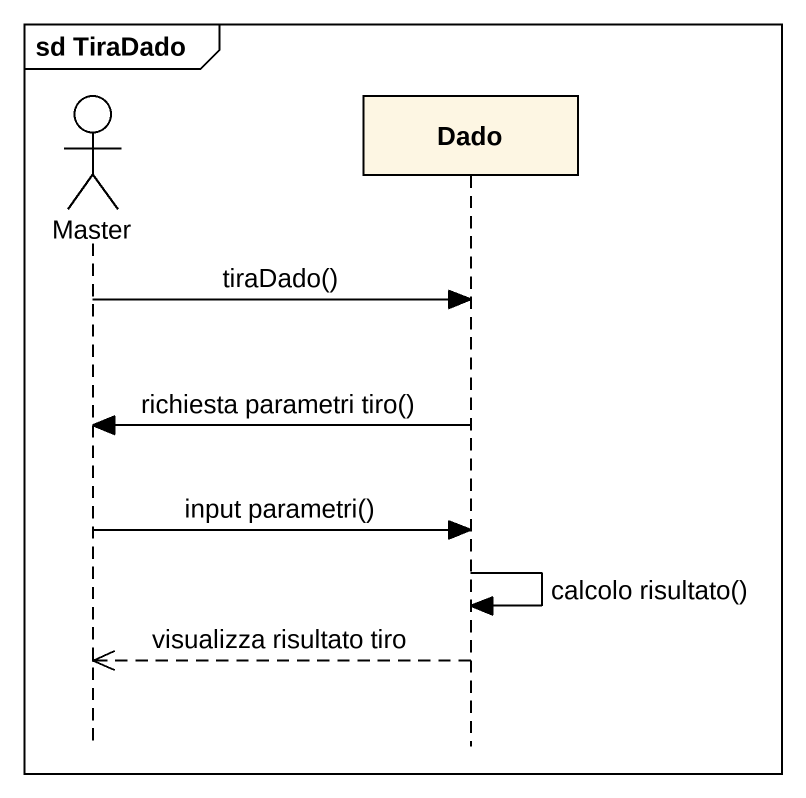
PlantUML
@startuml
mainframe sd TiraDado
hide footbox
actor Master
participant Dado

Master -> Dado : tiraDado()
Dado -> Master : richiesta parametri tiro()
Master -> Dado : input parametri()
Dado -> Dado : calcolo risultato()
Dado -->> Master : visualizza risultato tiro
@enduml
